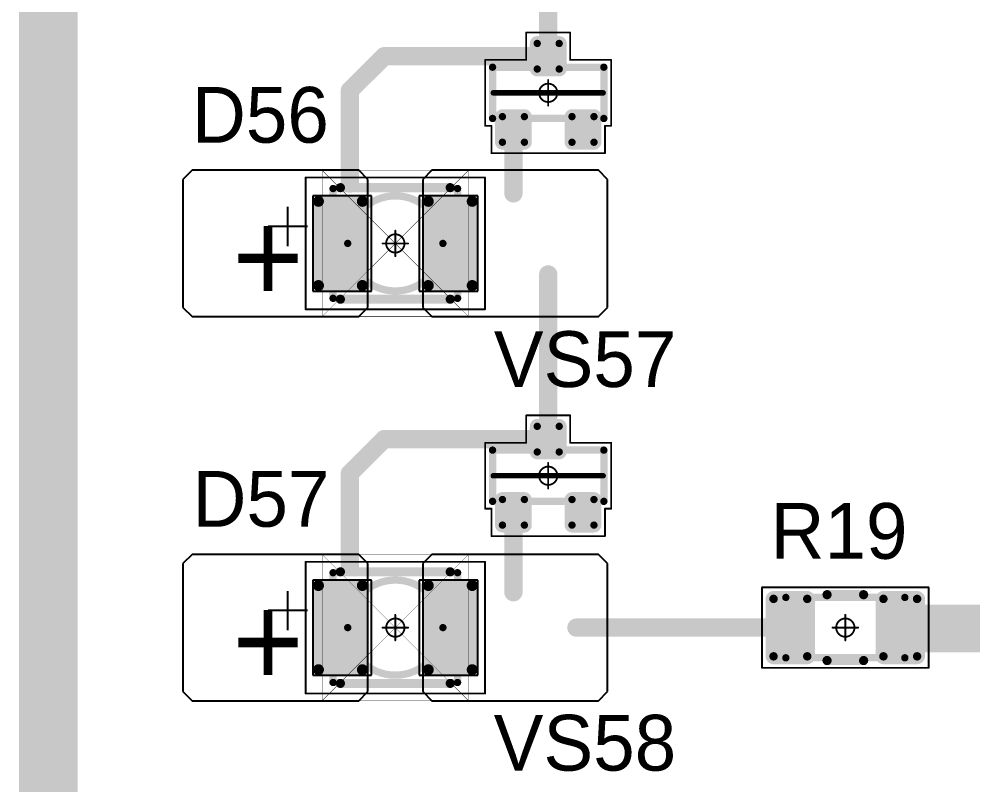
# Model space of a CAD drawing. Header units: millimetres. Extents: x 0 to 775, y 25 to 939.
# Drawn here: x 153.06 to 179.11, y 89.6 to 110.53 of the extents above; entities that cross this region are included whole.
import ezdxf

# ---------------------------------------------------------------- set-up
doc = ezdxf.new("R2010")
doc.units = ezdxf.units.MM
for name, color, linetype in [('Mechanical13', 56, 'Continuous'), ('Mechanical15', 56, 'Continuous'), ('Mechanical9', 56, 'Continuous'), ('TopLayer', 1, 'Continuous'), ('TopOverlay', 2, 'Continuous'), ('TopPaste', 8, 'Continuous'), ('TopSolder', 216, 'Continuous')]:
    doc.layers.add(name, color=color, linetype=linetype)

# ---------------------------------------------------------------- blocks, each defined once
blk = doc.blocks.new('SOT23_12')
at = {"layer": 'Mechanical13', "const_width": 0.2}
for points in [[(-0.7, 1.52), (0.7, 1.52)], [(-0.7, 1.52), (-0.7, -1.52)], [(0.7, 1.52), (0.7, -1.52)], [(-0.7, -1.52), (0.7, -1.52)]]:
    blk.add_lwpolyline(points, dxfattribs=at)
at = {"layer": 'Mechanical13', "const_width": 0.1}
for points in [[(-0.75, 1.52, 1), (-0.65, 1.52, 1)], [(-0.75, 1.52, 1), (-0.65, 1.52, 1)], [(0.65, 1.52, 1), (0.75, 1.52, 1)], [(0.65, 1.52, 1), (0.75, 1.52, 1)], [(-0.75, -1.52, 1), (-0.65, -1.52, 1)], [(-0.75, -1.52, 1), (-0.65, -1.52, 1)], [(0.65, -1.52, 1), (0.75, -1.52, 1)], [(0.65, -1.52, 1), (0.75, -1.52, 1)]]:
    blk.add_lwpolyline(points, format="xyb", close=True, dxfattribs=at)
at = {"layer": 'Mechanical15', "const_width": 0.05}
for points in [[(-1.65, 1.55), (-1.65, -1.55)], [(-1.65, 1.55), (-0.9, 1.55)], [(-0.9, 1.72), (-0.9, 1.55)], [(-0.9, 1.72), (0.9, 1.72)], [(0.9, 1.72), (0.9, 0.6)], [(0.9, 0.6), (1.65, 0.6)], [(1.65, 0.6), (1.65, -0.6)], [(0, 0.35), (0, -0.35)], [(-0.35, 0), (0.35, 0)], [(0.9, -0.6), (1.65, -0.6)], [(0.9, -0.6), (0.9, -1.72)], [(-1.65, -1.55), (-0.9, -1.55)], [(-0.9, -1.55), (-0.9, -1.72)], [(-0.9, -1.72), (0.9, -1.72)]]:
    blk.add_lwpolyline(points, dxfattribs=at)
at = {"layer": 'Mechanical15'}
for points, const_width in [([(-1.662, 1.55, 1), (-1.637, 1.55, 1)], 0.025), ([(-1.662, 1.55, 1), (-1.637, 1.55, 1)], 0.025), ([(-0.913, 1.72, 1), (-0.888, 1.72, 1)], 0.025), ([(-0.913, 1.72, 1), (-0.888, 1.72, 1)], 0.025), ([(-0.913, 1.55, 1), (-0.888, 1.55, 1)], 0.025), ([(-0.913, 1.55, 1), (-0.888, 1.55, 1)], 0.025), ([(0.888, 1.72, 1), (0.913, 1.72, 1)], 0.025), ([(0.888, 1.72, 1), (0.913, 1.72, 1)], 0.025), ([(0.888, 0.6, 1), (0.913, 0.6, 1)], 0.025), ([(0.888, 0.6, 1), (0.913, 0.6, 1)], 0.025), ([(1.637, 0.6, 1), (1.662, 0.6, 1)], 0.025), ([(1.637, 0.6, 1), (1.662, 0.6, 1)], 0.025), ([(0.25, 0, 1), (-0.25, 0, 1)], 0.05), ([(-0.012, 0.35, 1), (0.012, 0.35, 1)], 0.025), ([(-0.362, 0, 1), (-0.337, 0, 1)], 0.025), ([(-0.262, 0, 1), (-0.238, 0, 1)], 0.025), ([(0.238, 0, 1), (0.262, 0, 1)], 0.025), ([(0.337, 0, 1), (0.362, 0, 1)], 0.025), ([(-0.012, -0.35, 1), (0.012, -0.35, 1)], 0.025), ([(0.888, -0.6, 1), (0.913, -0.6, 1)], 0.025), ([(0.888, -0.6, 1), (0.913, -0.6, 1)], 0.025), ([(1.637, -0.6, 1), (1.662, -0.6, 1)], 0.025), ([(1.637, -0.6, 1), (1.662, -0.6, 1)], 0.025), ([(-1.662, -1.55, 1), (-1.637, -1.55, 1)], 0.025), ([(-1.662, -1.55, 1), (-1.637, -1.55, 1)], 0.025), ([(-0.913, -1.55, 1), (-0.888, -1.55, 1)], 0.025), ([(-0.913, -1.55, 1), (-0.888, -1.55, 1)], 0.025), ([(-0.913, -1.72, 1), (-0.888, -1.72, 1)], 0.025), ([(-0.913, -1.72, 1), (-0.888, -1.72, 1)], 0.025), ([(0.888, -1.72, 1), (0.913, -1.72, 1)], 0.025), ([(0.888, -1.72, 1), (0.913, -1.72, 1)], 0.025)]:
    blk.add_lwpolyline(points, format="xyb", close=True, dxfattribs=dict(at, const_width=const_width))
at = {"layer": 'TopLayer', "const_width": 0.1}
for points in [[(-1.4, 1.25, 1), (-1.3, 1.25, 1)], [(-0.7, 1.25, 1), (-0.6, 1.25, 1)], [(-1.4, 0.65, 1), (-1.3, 0.65, 1)], [(-0.7, 0.65, 1), (-0.6, 0.65, 1)], [(0.6, 0.3, 1), (0.7, 0.3, 1)], [(1.3, 0.3, 1), (1.4, 0.3, 1)], [(0.6, -0.3, 1), (0.7, -0.3, 1)], [(1.3, -0.3, 1), (1.4, -0.3, 1)], [(-1.4, -0.65, 1), (-1.3, -0.65, 1)], [(-0.7, -0.65, 1), (-0.6, -0.65, 1)], [(-1.4, -1.25, 1), (-1.3, -1.25, 1)], [(-0.7, -1.25, 1), (-0.6, -1.25, 1)]]:
    blk.add_lwpolyline(points, format="xyb", close=True, dxfattribs=at)
at = {"layer": 'TopLayer'}
for points in [[(-1.35, 1.35), (-1.35, 0.55), (-0.65, 1.35), (-0.65, 0.55)], [(-1.45, 1.25), (-1.45, 0.65), (-0.55, 1.25), (-0.55, 0.65)], [(0.55, 0.3), (0.55, -0.3), (1.45, 0.3), (1.45, -0.3)], [(0.65, 0.4), (0.65, -0.4), (1.35, 0.4), (1.35, -0.4)], [(-1.45, -0.65), (-1.45, -1.25), (-0.55, -0.65), (-0.55, -1.25)], [(-1.35, -0.55), (-1.35, -1.35), (-0.65, -0.55), (-0.65, -1.35)]]:
    blk.add_solid(points, dxfattribs=at)
at = {"layer": 'TopOverlay', "const_width": 0.15}
blk.add_lwpolyline([(0, 1.5), (0, -1.5)], dxfattribs=at)
at = {"layer": 'TopOverlay', "const_width": 0.075}
for points in [[(-0.038, 1.5, 1), (0.038, 1.5, 1)], [(-0.038, -1.5, 1), (0.038, -1.5, 1)]]:
    blk.add_lwpolyline(points, format="xyb", close=True, dxfattribs=at)
at = {"layer": 'TopPaste', "const_width": 0.075}
for points in [[(-1.387, 1.25, 1), (-1.313, 1.25, 1)], [(-0.687, 1.25, 1), (-0.613, 1.25, 1)], [(-1.387, 0.65, 1), (-1.313, 0.65, 1)], [(-0.687, 0.65, 1), (-0.613, 0.65, 1)], [(0.613, 0.3, 1), (0.687, 0.3, 1)], [(1.313, 0.3, 1), (1.387, 0.3, 1)], [(0.613, -0.3, 1), (0.687, -0.3, 1)], [(1.313, -0.3, 1), (1.387, -0.3, 1)], [(-1.387, -0.65, 1), (-1.313, -0.65, 1)], [(-0.687, -0.65, 1), (-0.613, -0.65, 1)], [(-1.387, -1.25, 1), (-1.313, -1.25, 1)], [(-0.687, -1.25, 1), (-0.613, -1.25, 1)]]:
    blk.add_lwpolyline(points, format="xyb", close=True, dxfattribs=at)
at = {"layer": 'TopPaste'}
for points in [[(-1.35, 1.325), (-1.35, 0.575), (-0.65, 1.325), (-0.65, 0.575)], [(-1.425, 1.25), (-1.425, 0.65), (-0.575, 1.25), (-0.575, 0.65)], [(0.575, 0.3), (0.575, -0.3), (1.425, 0.3), (1.425, -0.3)], [(0.65, 0.375), (0.65, -0.375), (1.35, 0.375), (1.35, -0.375)], [(-1.425, -0.65), (-1.425, -1.25), (-0.575, -0.65), (-0.575, -1.25)], [(-1.35, -0.575), (-1.35, -1.325), (-0.65, -0.575), (-0.65, -1.325)]]:
    blk.add_solid(points, dxfattribs=at)
at = {"layer": 'TopSolder', "const_width": 0.202}
for points in [[(-1.451, 1.25, 1), (-1.249, 1.25, 1)], [(-0.751, 1.25, 1), (-0.549, 1.25, 1)], [(-1.451, 0.65, 1), (-1.249, 0.65, 1)], [(-0.751, 0.65, 1), (-0.549, 0.65, 1)], [(0.549, 0.3, 1), (0.751, 0.3, 1)], [(1.249, 0.3, 1), (1.451, 0.3, 1)], [(0.549, -0.3, 1), (0.751, -0.3, 1)], [(1.249, -0.3, 1), (1.451, -0.3, 1)], [(-1.451, -0.65, 1), (-1.249, -0.65, 1)], [(-0.751, -0.65, 1), (-0.549, -0.65, 1)], [(-1.451, -1.25, 1), (-1.249, -1.25, 1)], [(-0.751, -1.25, 1), (-0.549, -1.25, 1)]]:
    blk.add_lwpolyline(points, format="xyb", close=True, dxfattribs=at)
at = {"layer": 'TopSolder'}
for points in [[(-1.35, 1.452), (-1.35, 0.448), (-0.65, 1.452), (-0.65, 0.448)], [(-1.552, 1.25), (-1.552, 0.65), (-0.448, 1.25), (-0.448, 0.65)], [(0.448, 0.3), (0.448, -0.3), (1.552, 0.3), (1.552, -0.3)], [(0.65, 0.502), (0.65, -0.502), (1.35, 0.502), (1.35, -0.502)], [(-1.35, -0.448), (-1.35, -1.452), (-0.65, -0.448), (-0.65, -1.452)], [(-1.552, -0.65), (-1.552, -1.25), (-0.448, -0.65), (-0.448, -1.25)]]:
    blk.add_solid(points, dxfattribs=at)
blk = doc.blocks.new('SOT23_13')
at = {"layer": 'Mechanical13', "const_width": 0.2}
for points in [[(-0.7, 1.52), (0.7, 1.52)], [(-0.7, 1.52), (-0.7, -1.52)], [(0.7, 1.52), (0.7, -1.52)], [(-0.7, -1.52), (0.7, -1.52)]]:
    blk.add_lwpolyline(points, dxfattribs=at)
at = {"layer": 'Mechanical13', "const_width": 0.1}
for points in [[(-0.75, 1.52, 1), (-0.65, 1.52, 1)], [(-0.75, 1.52, 1), (-0.65, 1.52, 1)], [(0.65, 1.52, 1), (0.75, 1.52, 1)], [(0.65, 1.52, 1), (0.75, 1.52, 1)], [(-0.75, -1.52, 1), (-0.65, -1.52, 1)], [(-0.75, -1.52, 1), (-0.65, -1.52, 1)], [(0.65, -1.52, 1), (0.75, -1.52, 1)], [(0.65, -1.52, 1), (0.75, -1.52, 1)]]:
    blk.add_lwpolyline(points, format="xyb", close=True, dxfattribs=at)
at = {"layer": 'Mechanical15', "const_width": 0.05}
for points in [[(-1.65, 1.55), (-1.65, -1.55)], [(-1.65, 1.55), (-0.9, 1.55)], [(-0.9, 1.72), (-0.9, 1.55)], [(-0.9, 1.72), (0.9, 1.72)], [(0.9, 1.72), (0.9, 0.6)], [(0.9, 0.6), (1.65, 0.6)], [(1.65, 0.6), (1.65, -0.6)], [(0, 0.35), (0, -0.35)], [(-0.35, 0), (0.35, 0)], [(0.9, -0.6), (1.65, -0.6)], [(0.9, -0.6), (0.9, -1.72)], [(-1.65, -1.55), (-0.9, -1.55)], [(-0.9, -1.55), (-0.9, -1.72)], [(-0.9, -1.72), (0.9, -1.72)]]:
    blk.add_lwpolyline(points, dxfattribs=at)
at = {"layer": 'Mechanical15'}
for points, const_width in [([(-1.662, 1.55, 1), (-1.637, 1.55, 1)], 0.025), ([(-1.662, 1.55, 1), (-1.637, 1.55, 1)], 0.025), ([(-0.913, 1.72, 1), (-0.888, 1.72, 1)], 0.025), ([(-0.913, 1.72, 1), (-0.888, 1.72, 1)], 0.025), ([(-0.913, 1.55, 1), (-0.888, 1.55, 1)], 0.025), ([(-0.913, 1.55, 1), (-0.888, 1.55, 1)], 0.025), ([(0.888, 1.72, 1), (0.913, 1.72, 1)], 0.025), ([(0.888, 1.72, 1), (0.913, 1.72, 1)], 0.025), ([(0.888, 0.6, 1), (0.913, 0.6, 1)], 0.025), ([(0.888, 0.6, 1), (0.913, 0.6, 1)], 0.025), ([(1.637, 0.6, 1), (1.662, 0.6, 1)], 0.025), ([(1.637, 0.6, 1), (1.662, 0.6, 1)], 0.025), ([(0.25, 0, 1), (-0.25, 0, 1)], 0.05), ([(-0.012, 0.35, 1), (0.012, 0.35, 1)], 0.025), ([(-0.362, 0, 1), (-0.337, 0, 1)], 0.025), ([(-0.262, 0, 1), (-0.238, 0, 1)], 0.025), ([(0.238, 0, 1), (0.262, 0, 1)], 0.025), ([(0.337, 0, 1), (0.362, 0, 1)], 0.025), ([(-0.012, -0.35, 1), (0.012, -0.35, 1)], 0.025), ([(0.888, -0.6, 1), (0.913, -0.6, 1)], 0.025), ([(0.888, -0.6, 1), (0.913, -0.6, 1)], 0.025), ([(1.637, -0.6, 1), (1.662, -0.6, 1)], 0.025), ([(1.637, -0.6, 1), (1.662, -0.6, 1)], 0.025), ([(-1.662, -1.55, 1), (-1.637, -1.55, 1)], 0.025), ([(-1.662, -1.55, 1), (-1.637, -1.55, 1)], 0.025), ([(-0.913, -1.55, 1), (-0.888, -1.55, 1)], 0.025), ([(-0.913, -1.55, 1), (-0.888, -1.55, 1)], 0.025), ([(-0.913, -1.72, 1), (-0.888, -1.72, 1)], 0.025), ([(-0.913, -1.72, 1), (-0.888, -1.72, 1)], 0.025), ([(0.888, -1.72, 1), (0.913, -1.72, 1)], 0.025), ([(0.888, -1.72, 1), (0.913, -1.72, 1)], 0.025)]:
    blk.add_lwpolyline(points, format="xyb", close=True, dxfattribs=dict(at, const_width=const_width))
at = {"layer": 'TopLayer', "const_width": 0.1}
for points in [[(-1.4, 1.25, 1), (-1.3, 1.25, 1)], [(-0.7, 1.25, 1), (-0.6, 1.25, 1)], [(-1.4, 0.65, 1), (-1.3, 0.65, 1)], [(-0.7, 0.65, 1), (-0.6, 0.65, 1)], [(0.6, 0.3, 1), (0.7, 0.3, 1)], [(1.3, 0.3, 1), (1.4, 0.3, 1)], [(0.6, -0.3, 1), (0.7, -0.3, 1)], [(1.3, -0.3, 1), (1.4, -0.3, 1)], [(-1.4, -0.65, 1), (-1.3, -0.65, 1)], [(-0.7, -0.65, 1), (-0.6, -0.65, 1)], [(-1.4, -1.25, 1), (-1.3, -1.25, 1)], [(-0.7, -1.25, 1), (-0.6, -1.25, 1)]]:
    blk.add_lwpolyline(points, format="xyb", close=True, dxfattribs=at)
at = {"layer": 'TopLayer'}
for points in [[(-1.35, 1.35), (-1.35, 0.55), (-0.65, 1.35), (-0.65, 0.55)], [(-1.45, 1.25), (-1.45, 0.65), (-0.55, 1.25), (-0.55, 0.65)], [(0.55, 0.3), (0.55, -0.3), (1.45, 0.3), (1.45, -0.3)], [(0.65, 0.4), (0.65, -0.4), (1.35, 0.4), (1.35, -0.4)], [(-1.45, -0.65), (-1.45, -1.25), (-0.55, -0.65), (-0.55, -1.25)], [(-1.35, -0.55), (-1.35, -1.35), (-0.65, -0.55), (-0.65, -1.35)]]:
    blk.add_solid(points, dxfattribs=at)
at = {"layer": 'TopOverlay', "const_width": 0.15}
blk.add_lwpolyline([(0, 1.5), (0, -1.5)], dxfattribs=at)
at = {"layer": 'TopOverlay', "const_width": 0.075}
for points in [[(-0.038, 1.5, 1), (0.038, 1.5, 1)], [(-0.038, -1.5, 1), (0.038, -1.5, 1)]]:
    blk.add_lwpolyline(points, format="xyb", close=True, dxfattribs=at)
at = {"layer": 'TopPaste', "const_width": 0.075}
for points in [[(-1.387, 1.25, 1), (-1.313, 1.25, 1)], [(-0.687, 1.25, 1), (-0.613, 1.25, 1)], [(-1.387, 0.65, 1), (-1.313, 0.65, 1)], [(-0.687, 0.65, 1), (-0.613, 0.65, 1)], [(0.613, 0.3, 1), (0.687, 0.3, 1)], [(1.313, 0.3, 1), (1.387, 0.3, 1)], [(0.613, -0.3, 1), (0.687, -0.3, 1)], [(1.313, -0.3, 1), (1.387, -0.3, 1)], [(-1.387, -0.65, 1), (-1.313, -0.65, 1)], [(-0.687, -0.65, 1), (-0.613, -0.65, 1)], [(-1.387, -1.25, 1), (-1.313, -1.25, 1)], [(-0.687, -1.25, 1), (-0.613, -1.25, 1)]]:
    blk.add_lwpolyline(points, format="xyb", close=True, dxfattribs=at)
at = {"layer": 'TopPaste'}
for points in [[(-1.35, 1.325), (-1.35, 0.575), (-0.65, 1.325), (-0.65, 0.575)], [(-1.425, 1.25), (-1.425, 0.65), (-0.575, 1.25), (-0.575, 0.65)], [(0.575, 0.3), (0.575, -0.3), (1.425, 0.3), (1.425, -0.3)], [(0.65, 0.375), (0.65, -0.375), (1.35, 0.375), (1.35, -0.375)], [(-1.425, -0.65), (-1.425, -1.25), (-0.575, -0.65), (-0.575, -1.25)], [(-1.35, -0.575), (-1.35, -1.325), (-0.65, -0.575), (-0.65, -1.325)]]:
    blk.add_solid(points, dxfattribs=at)
at = {"layer": 'TopSolder', "const_width": 0.202}
for points in [[(-1.451, 1.25, 1), (-1.249, 1.25, 1)], [(-0.751, 1.25, 1), (-0.549, 1.25, 1)], [(-1.451, 0.65, 1), (-1.249, 0.65, 1)], [(-0.751, 0.65, 1), (-0.549, 0.65, 1)], [(0.549, 0.3, 1), (0.751, 0.3, 1)], [(1.249, 0.3, 1), (1.451, 0.3, 1)], [(0.549, -0.3, 1), (0.751, -0.3, 1)], [(1.249, -0.3, 1), (1.451, -0.3, 1)], [(-1.451, -0.65, 1), (-1.249, -0.65, 1)], [(-0.751, -0.65, 1), (-0.549, -0.65, 1)], [(-1.451, -1.25, 1), (-1.249, -1.25, 1)], [(-0.751, -1.25, 1), (-0.549, -1.25, 1)]]:
    blk.add_lwpolyline(points, format="xyb", close=True, dxfattribs=at)
at = {"layer": 'TopSolder'}
for points in [[(-1.35, 1.452), (-1.35, 0.448), (-0.65, 1.452), (-0.65, 0.448)], [(-1.552, 1.25), (-1.552, 0.65), (-0.448, 1.25), (-0.448, 0.65)], [(0.448, 0.3), (0.448, -0.3), (1.552, 0.3), (1.552, -0.3)], [(0.65, 0.502), (0.65, -0.502), (1.35, 0.502), (1.35, -0.502)], [(-1.35, -0.448), (-1.35, -1.452), (-0.65, -0.448), (-0.65, -1.452)], [(-1.552, -0.65), (-1.552, -1.25), (-0.448, -0.65), (-0.448, -1.25)]]:
    blk.add_solid(points, dxfattribs=at)
blk = doc.blocks.new('RC1206S_75')
at = {"layer": 'Mechanical13', "const_width": 0.2}
for points in [[(-1.625, 0.825), (-1.625, -0.825)], [(1.625, 0.825), (-1.625, 0.825)], [(1.625, 0.825), (1.625, -0.825)], [(1.625, -0.825), (-1.625, -0.825)]]:
    blk.add_lwpolyline(points, dxfattribs=at)
at = {"layer": 'Mechanical13', "const_width": 0.1}
for points in [[(-1.675, 0.825, 1), (-1.575, 0.825, 1)], [(-1.675, 0.825, 1), (-1.575, 0.825, 1)], [(1.575, 0.825, 1), (1.675, 0.825, 1)], [(1.575, 0.825, 1), (1.675, 0.825, 1)], [(-1.675, -0.825, 1), (-1.575, -0.825, 1)], [(-1.675, -0.825, 1), (-1.575, -0.825, 1)], [(1.575, -0.825, 1), (1.675, -0.825, 1)], [(1.575, -0.825, 1), (1.675, -0.825, 1)]]:
    blk.add_lwpolyline(points, format="xyb", close=True, dxfattribs=at)
at = {"layer": 'Mechanical15', "const_width": 0.05}
for points in [[(-2.275, 1.1), (-2.275, -1.1)], [(2.275, 1.1), (-2.275, 1.1)], [(2.275, 1.1), (2.275, -1.1)], [(0, 0.35), (0, -0.35)], [(0.35, 0), (-0.35, 0)], [(2.275, -1.1), (-2.275, -1.1)]]:
    blk.add_lwpolyline(points, dxfattribs=at)
at = {"layer": 'Mechanical15'}
for points, const_width in [([(-2.287, 1.1, 1), (-2.262, 1.1, 1)], 0.025), ([(-2.287, 1.1, 1), (-2.262, 1.1, 1)], 0.025), ([(2.262, 1.1, 1), (2.287, 1.1, 1)], 0.025), ([(2.262, 1.1, 1), (2.287, 1.1, 1)], 0.025), ([(0.25, 0, 1), (-0.25, 0, 1)], 0.05), ([(-0.012, 0.35, 1), (0.012, 0.35, 1)], 0.025), ([(-0.362, 0, 1), (-0.337, 0, 1)], 0.025), ([(-0.262, 0, 1), (-0.238, 0, 1)], 0.025), ([(0.238, 0, 1), (0.262, 0, 1)], 0.025), ([(0.337, 0, 1), (0.362, 0, 1)], 0.025), ([(-0.012, -0.35, 1), (0.012, -0.35, 1)], 0.025), ([(-2.287, -1.1, 1), (-2.262, -1.1, 1)], 0.025), ([(-2.287, -1.1, 1), (-2.262, -1.1, 1)], 0.025), ([(2.262, -1.1, 1), (2.287, -1.1, 1)], 0.025), ([(2.262, -1.1, 1), (2.287, -1.1, 1)], 0.025)]:
    blk.add_lwpolyline(points, format="xyb", close=True, dxfattribs=dict(at, const_width=const_width))
at = {"layer": 'TopLayer', "const_width": 0.115}
for points in [[(-2.018, 0.785, 1), (-1.903, 0.785, 1)], [(-1.098, 0.785, 1), (-0.983, 0.785, 1)], [(0.983, 0.785, 1), (1.098, 0.785, 1)], [(1.903, 0.785, 1), (2.018, 0.785, 1)], [(-2.018, -0.785, 1), (-1.903, -0.785, 1)], [(-1.098, -0.785, 1), (-0.983, -0.785, 1)], [(0.983, -0.785, 1), (1.098, -0.785, 1)], [(1.903, -0.785, 1), (2.018, -0.785, 1)]]:
    blk.add_lwpolyline(points, format="xyb", close=True, dxfattribs=at)
at = {"layer": 'TopLayer'}
for points in [[(-2.075, -0.785), (-0.925, -0.785), (-2.075, 0.785), (-0.925, 0.785)], [(-1.96, -0.9), (-1.04, -0.9), (-1.96, 0.9), (-1.04, 0.9)], [(0.925, -0.785), (2.075, -0.785), (0.925, 0.785), (2.075, 0.785)], [(1.04, -0.9), (1.96, -0.9), (1.04, 0.9), (1.96, 0.9)]]:
    blk.add_solid(points, dxfattribs=at)
at = {"layer": 'TopOverlay', "const_width": 0.25}
for points in [[(0.5, 0.9), (-0.5, 0.9)], [(0.5, -0.9), (-0.5, -0.9)]]:
    blk.add_lwpolyline(points, dxfattribs=at)
at = {"layer": 'TopOverlay', "const_width": 0.125}
for points in [[(-0.562, 0.9, 1), (-0.437, 0.9, 1)], [(0.437, 0.9, 1), (0.562, 0.9, 1)], [(-0.562, -0.9, 1), (-0.437, -0.9, 1)], [(0.437, -0.9, 1), (0.562, -0.9, 1)]]:
    blk.add_lwpolyline(points, format="xyb", close=True, dxfattribs=at)
at = {"layer": 'TopPaste', "const_width": 0.09}
for points in [[(-2.005, 0.785, 1), (-1.915, 0.785, 1)], [(-1.085, 0.785, 1), (-0.995, 0.785, 1)], [(0.995, 0.785, 1), (1.085, 0.785, 1)], [(1.915, 0.785, 1), (2.005, 0.785, 1)], [(-2.005, -0.785, 1), (-1.915, -0.785, 1)], [(-1.085, -0.785, 1), (-0.995, -0.785, 1)], [(0.995, -0.785, 1), (1.085, -0.785, 1)], [(1.915, -0.785, 1), (2.005, -0.785, 1)]]:
    blk.add_lwpolyline(points, format="xyb", close=True, dxfattribs=at)
at = {"layer": 'TopPaste'}
for points in [[(-2.05, -0.785), (-0.95, -0.785), (-2.05, 0.785), (-0.95, 0.785)], [(-1.96, -0.875), (-1.04, -0.875), (-1.96, 0.875), (-1.04, 0.875)], [(0.95, -0.785), (2.05, -0.785), (0.95, 0.785), (2.05, 0.785)], [(1.04, -0.875), (1.96, -0.875), (1.04, 0.875), (1.96, 0.875)]]:
    blk.add_solid(points, dxfattribs=at)
at = {"layer": 'TopSolder', "const_width": 0.215}
for points in [[(-2.068, 0.785, 1), (-1.853, 0.785, 1)], [(-1.148, 0.785, 1), (-0.933, 0.785, 1)], [(0.933, 0.785, 1), (1.148, 0.785, 1)], [(1.853, 0.785, 1), (2.068, 0.785, 1)], [(-2.068, -0.785, 1), (-1.853, -0.785, 1)], [(-1.148, -0.785, 1), (-0.933, -0.785, 1)], [(0.933, -0.785, 1), (1.148, -0.785, 1)], [(1.853, -0.785, 1), (2.068, -0.785, 1)]]:
    blk.add_lwpolyline(points, format="xyb", close=True, dxfattribs=at)
at = {"layer": 'TopSolder'}
for points in [[(-2.175, -0.785), (-0.825, -0.785), (-2.175, 0.785), (-0.825, 0.785)], [(-1.96, -1), (-1.04, -1), (-1.96, 1), (-1.04, 1)], [(0.825, -0.785), (2.175, -0.785), (0.825, 0.785), (2.175, 0.785)], [(1.04, -1), (1.96, -1), (1.04, 1), (1.96, 1)]]:
    blk.add_solid(points, dxfattribs=at)
blk = doc.blocks.new('T66G_105')
at = {"layer": 'Mechanical13'}
for p, q in [((2.936, 0.071), (2.936, -1)), ((2.4, -0.464), (3.471, -0.464))]:
    blk.add_line(p, q, dxfattribs=at)
at = {"layer": 'Mechanical13', "const_width": 0.2}
for points in [[(-1.7, 1.5), (-1.7, -1.5)], [(1.7, 1.5), (-1.7, 1.5)], [(1.7, 1.5), (1.7, -1.5)], [(1.7, -1.5), (-1.7, -1.5)]]:
    blk.add_lwpolyline(points, dxfattribs=at)
at = {"layer": 'Mechanical13'}
for points, const_width in [([(-1.75, 1.5, 1), (-1.65, 1.5, 1)], 0.1), ([(-1.75, 1.5, 1), (-1.65, 1.5, 1)], 0.1), ([(1.65, 1.5, 1), (1.75, 1.5, 1)], 0.1), ([(1.65, 1.5, 1), (1.75, 1.5, 1)], 0.1), ([(1.3, 0, 1), (-1.3, 0, 1)], 0.2), ([(-1.35, 0, 1), (-1.25, 0, 1)], 0.1), ([(1.25, 0, 1), (1.35, 0, 1)], 0.1), ([(-1.75, -1.5, 1), (-1.65, -1.5, 1)], 0.1), ([(-1.75, -1.5, 1), (-1.65, -1.5, 1)], 0.1), ([(1.65, -1.5, 1), (1.75, -1.5, 1)], 0.1), ([(1.65, -1.5, 1), (1.75, -1.5, 1)], 0.1)]:
    blk.add_lwpolyline(points, format="xyb", close=True, dxfattribs=dict(at, const_width=const_width))
at = {"layer": 'Mechanical15', "const_width": 0.05}
for points in [[(2.45, 1.8), (-2.45, 1.8)], [(-2.45, 1.8), (-2.45, -1.8)], [(2.45, 1.8), (2.45, -1.8)], [(0, 0.35), (0, -0.35)], [(0.35, 0), (-0.35, 0)], [(2.45, -1.8), (-2.45, -1.8)]]:
    blk.add_lwpolyline(points, dxfattribs=at)
at = {"layer": 'Mechanical15'}
for points, const_width in [([(-2.462, 1.8, 1), (-2.438, 1.8, 1)], 0.025), ([(-2.462, 1.8, 1), (-2.438, 1.8, 1)], 0.025), ([(2.438, 1.8, 1), (2.462, 1.8, 1)], 0.025), ([(2.438, 1.8, 1), (2.462, 1.8, 1)], 0.025), ([(0.25, 0, 1), (-0.25, 0, 1)], 0.05), ([(-0.012, 0.35, 1), (0.012, 0.35, 1)], 0.025), ([(-0.362, 0, 1), (-0.337, 0, 1)], 0.025), ([(-0.262, 0, 1), (-0.238, 0, 1)], 0.025), ([(0.238, 0, 1), (0.262, 0, 1)], 0.025), ([(0.337, 0, 1), (0.362, 0, 1)], 0.025), ([(-0.012, -0.35, 1), (0.012, -0.35, 1)], 0.025), ([(-2.462, -1.8, 1), (-2.438, -1.8, 1)], 0.025), ([(-2.462, -1.8, 1), (-2.438, -1.8, 1)], 0.025), ([(2.438, -1.8, 1), (2.462, -1.8, 1)], 0.025), ([(2.438, -1.8, 1), (2.462, -1.8, 1)], 0.025)]:
    blk.add_lwpolyline(points, format="xyb", close=True, dxfattribs=dict(at, const_width=const_width))
at = {"layer": 'TopLayer'}
for p, q in [((-5.55, 2), (-5.8, 1.75)), ((-1, 2), (-5.55, 2)), ((-0.75, 1.75), (-1, 2)), ((1, 2), (0.75, 1.75)), ((5.55, 2), (1, 2)), ((5.8, 1.75), (5.55, 2)), ((-5.8, 1.75), (-5.8, -1.75)), ((-0.75, -1.75), (-0.75, 1.75)), ((0.75, 1.75), (0.75, -1.75)), ((5.8, -1.75), (5.8, 1.75)), ((-5.8, -1.75), (-5.55, -2)), ((-1, -2), (-0.75, -1.75)), ((0.75, -1.75), (1, -2)), ((5.55, -2), (5.8, -1.75)), ((-5.55, -2), (-1, -2)), ((1, -2), (5.55, -2))]:
    blk.add_line(p, q, dxfattribs=at)
at = {"layer": 'TopLayer', "const_width": 0.15}
for points in [[(-2.175, 1.15, 1), (-2.025, 1.15, 1)], [(-0.975, 1.15, 1), (-0.825, 1.15, 1)], [(0.825, 1.15, 1), (0.975, 1.15, 1)], [(2.025, 1.15, 1), (2.175, 1.15, 1)], [(-2.175, -1.15, 1), (-2.025, -1.15, 1)], [(-0.975, -1.15, 1), (-0.825, -1.15, 1)], [(0.825, -1.15, 1), (0.975, -1.15, 1)], [(2.025, -1.15, 1), (2.175, -1.15, 1)]]:
    blk.add_lwpolyline(points, format="xyb", close=True, dxfattribs=at)
at = {"layer": 'TopLayer'}
for points in [[(-0.75, 1.15), (-2.25, 1.15), (-0.75, -1.15), (-2.25, -1.15)], [(-0.9, 1.3), (-2.1, 1.3), (-0.9, -1.3), (-2.1, -1.3)], [(2.25, 1.15), (0.75, 1.15), (2.25, -1.15), (0.75, -1.15)], [(2.1, 1.3), (0.9, 1.3), (2.1, -1.3), (0.9, -1.3)]]:
    blk.add_solid(points, dxfattribs=at)
at = {"layer": 'TopOverlay', "const_width": 0.25}
for points in [[(1.5, 1.525), (-1.5, 1.525)], [(1.5, -1.525), (-1.5, -1.525)]]:
    blk.add_lwpolyline(points, dxfattribs=at)
at = {"layer": 'TopOverlay', "const_width": 0.125}
for points in [[(-1.562, 1.525, 1), (-1.438, 1.525, 1)], [(1.438, 1.525, 1), (1.562, 1.525, 1)], [(-1.562, -1.525, 1), (-1.438, -1.525, 1)], [(1.438, -1.525, 1), (1.562, -1.525, 1)]]:
    blk.add_lwpolyline(points, format="xyb", close=True, dxfattribs=at)
at = {"layer": 'TopPaste', "const_width": 0.125}
for points in [[(-2.163, 1.15, 1), (-2.038, 1.15, 1)], [(-0.963, 1.15, 1), (-0.838, 1.15, 1)], [(0.838, 1.15, 1), (0.963, 1.15, 1)], [(2.038, 1.15, 1), (2.163, 1.15, 1)], [(-2.163, -1.15, 1), (-2.038, -1.15, 1)], [(-0.963, -1.15, 1), (-0.838, -1.15, 1)], [(0.838, -1.15, 1), (0.963, -1.15, 1)], [(2.038, -1.15, 1), (2.163, -1.15, 1)]]:
    blk.add_lwpolyline(points, format="xyb", close=True, dxfattribs=at)
at = {"layer": 'TopPaste'}
for points in [[(-0.775, 1.15), (-2.225, 1.15), (-0.775, -1.15), (-2.225, -1.15)], [(-0.9, 1.275), (-2.1, 1.275), (-0.9, -1.275), (-2.1, -1.275)], [(2.225, 1.15), (0.775, 1.15), (2.225, -1.15), (0.775, -1.15)], [(2.1, 1.275), (0.9, 1.275), (2.1, -1.275), (0.9, -1.275)]]:
    blk.add_solid(points, dxfattribs=at)
at = {"layer": 'TopSolder'}
for p, q in [((-2.25, 1.3), (-2.25, -1.3)), ((-0.65, 1.3), (-2.25, 1.3)), ((-0.65, -1.3), (-0.65, 1.3)), ((0.65, 1.3), (0.65, -1.3)), ((2.25, 1.3), (0.65, 1.3)), ((2.25, -1.3), (2.25, 1.3)), ((-2.25, -1.3), (-0.65, -1.3)), ((0.65, -1.3), (2.25, -1.3))]:
    blk.add_line(p, q, dxfattribs=at)
at = {"layer": 'TopOverlay'}
blk.add_text('+', height=2.5, dxfattribs=at).set_placement((2.5, -0.8))
blk = doc.blocks.new('T66G_106')
at = {"layer": 'Mechanical13'}
for p, q in [((2.936, 0.071), (2.936, -1)), ((2.4, -0.464), (3.471, -0.464))]:
    blk.add_line(p, q, dxfattribs=at)
at = {"layer": 'Mechanical13', "const_width": 0.2}
for points in [[(-1.7, 1.5), (-1.7, -1.5)], [(1.7, 1.5), (-1.7, 1.5)], [(1.7, 1.5), (1.7, -1.5)], [(1.7, -1.5), (-1.7, -1.5)]]:
    blk.add_lwpolyline(points, dxfattribs=at)
at = {"layer": 'Mechanical13'}
for points, const_width in [([(-1.75, 1.5, 1), (-1.65, 1.5, 1)], 0.1), ([(-1.75, 1.5, 1), (-1.65, 1.5, 1)], 0.1), ([(1.65, 1.5, 1), (1.75, 1.5, 1)], 0.1), ([(1.65, 1.5, 1), (1.75, 1.5, 1)], 0.1), ([(1.3, 0, 1), (-1.3, 0, 1)], 0.2), ([(-1.35, 0, 1), (-1.25, 0, 1)], 0.1), ([(1.25, 0, 1), (1.35, 0, 1)], 0.1), ([(-1.75, -1.5, 1), (-1.65, -1.5, 1)], 0.1), ([(-1.75, -1.5, 1), (-1.65, -1.5, 1)], 0.1), ([(1.65, -1.5, 1), (1.75, -1.5, 1)], 0.1), ([(1.65, -1.5, 1), (1.75, -1.5, 1)], 0.1)]:
    blk.add_lwpolyline(points, format="xyb", close=True, dxfattribs=dict(at, const_width=const_width))
at = {"layer": 'Mechanical15', "const_width": 0.05}
for points in [[(2.45, 1.8), (-2.45, 1.8)], [(-2.45, 1.8), (-2.45, -1.8)], [(2.45, 1.8), (2.45, -1.8)], [(0, 0.35), (0, -0.35)], [(0.35, 0), (-0.35, 0)], [(2.45, -1.8), (-2.45, -1.8)]]:
    blk.add_lwpolyline(points, dxfattribs=at)
at = {"layer": 'Mechanical15'}
for points, const_width in [([(-2.462, 1.8, 1), (-2.438, 1.8, 1)], 0.025), ([(-2.462, 1.8, 1), (-2.438, 1.8, 1)], 0.025), ([(2.438, 1.8, 1), (2.462, 1.8, 1)], 0.025), ([(2.438, 1.8, 1), (2.462, 1.8, 1)], 0.025), ([(0.25, 0, 1), (-0.25, 0, 1)], 0.05), ([(-0.012, 0.35, 1), (0.012, 0.35, 1)], 0.025), ([(-0.362, 0, 1), (-0.337, 0, 1)], 0.025), ([(-0.262, 0, 1), (-0.238, 0, 1)], 0.025), ([(0.238, 0, 1), (0.262, 0, 1)], 0.025), ([(0.337, 0, 1), (0.362, 0, 1)], 0.025), ([(-0.012, -0.35, 1), (0.012, -0.35, 1)], 0.025), ([(-2.462, -1.8, 1), (-2.438, -1.8, 1)], 0.025), ([(-2.462, -1.8, 1), (-2.438, -1.8, 1)], 0.025), ([(2.438, -1.8, 1), (2.462, -1.8, 1)], 0.025), ([(2.438, -1.8, 1), (2.462, -1.8, 1)], 0.025)]:
    blk.add_lwpolyline(points, format="xyb", close=True, dxfattribs=dict(at, const_width=const_width))
at = {"layer": 'TopLayer'}
for p, q in [((-5.55, 2), (-5.8, 1.75)), ((-1, 2), (-5.55, 2)), ((-0.75, 1.75), (-1, 2)), ((1, 2), (0.75, 1.75)), ((5.55, 2), (1, 2)), ((5.8, 1.75), (5.55, 2)), ((-5.8, 1.75), (-5.8, -1.75)), ((-0.75, -1.75), (-0.75, 1.75)), ((0.75, 1.75), (0.75, -1.75)), ((5.8, -1.75), (5.8, 1.75)), ((-5.8, -1.75), (-5.55, -2)), ((-1, -2), (-0.75, -1.75)), ((0.75, -1.75), (1, -2)), ((5.55, -2), (5.8, -1.75)), ((-5.55, -2), (-1, -2)), ((1, -2), (5.55, -2))]:
    blk.add_line(p, q, dxfattribs=at)
at = {"layer": 'TopLayer', "const_width": 0.15}
for points in [[(-2.175, 1.15, 1), (-2.025, 1.15, 1)], [(-0.975, 1.15, 1), (-0.825, 1.15, 1)], [(0.825, 1.15, 1), (0.975, 1.15, 1)], [(2.025, 1.15, 1), (2.175, 1.15, 1)], [(-2.175, -1.15, 1), (-2.025, -1.15, 1)], [(-0.975, -1.15, 1), (-0.825, -1.15, 1)], [(0.825, -1.15, 1), (0.975, -1.15, 1)], [(2.025, -1.15, 1), (2.175, -1.15, 1)]]:
    blk.add_lwpolyline(points, format="xyb", close=True, dxfattribs=at)
at = {"layer": 'TopLayer'}
for points in [[(-0.75, 1.15), (-2.25, 1.15), (-0.75, -1.15), (-2.25, -1.15)], [(-0.9, 1.3), (-2.1, 1.3), (-0.9, -1.3), (-2.1, -1.3)], [(2.25, 1.15), (0.75, 1.15), (2.25, -1.15), (0.75, -1.15)], [(2.1, 1.3), (0.9, 1.3), (2.1, -1.3), (0.9, -1.3)]]:
    blk.add_solid(points, dxfattribs=at)
at = {"layer": 'TopOverlay', "const_width": 0.25}
for points in [[(1.5, 1.525), (-1.5, 1.525)], [(1.5, -1.525), (-1.5, -1.525)]]:
    blk.add_lwpolyline(points, dxfattribs=at)
at = {"layer": 'TopOverlay', "const_width": 0.125}
for points in [[(-1.562, 1.525, 1), (-1.438, 1.525, 1)], [(1.438, 1.525, 1), (1.562, 1.525, 1)], [(-1.562, -1.525, 1), (-1.438, -1.525, 1)], [(1.438, -1.525, 1), (1.562, -1.525, 1)]]:
    blk.add_lwpolyline(points, format="xyb", close=True, dxfattribs=at)
at = {"layer": 'TopPaste', "const_width": 0.125}
for points in [[(-2.163, 1.15, 1), (-2.038, 1.15, 1)], [(-0.963, 1.15, 1), (-0.838, 1.15, 1)], [(0.838, 1.15, 1), (0.963, 1.15, 1)], [(2.038, 1.15, 1), (2.163, 1.15, 1)], [(-2.163, -1.15, 1), (-2.038, -1.15, 1)], [(-0.963, -1.15, 1), (-0.838, -1.15, 1)], [(0.838, -1.15, 1), (0.963, -1.15, 1)], [(2.038, -1.15, 1), (2.163, -1.15, 1)]]:
    blk.add_lwpolyline(points, format="xyb", close=True, dxfattribs=at)
at = {"layer": 'TopPaste'}
for points in [[(-0.775, 1.15), (-2.225, 1.15), (-0.775, -1.15), (-2.225, -1.15)], [(-0.9, 1.275), (-2.1, 1.275), (-0.9, -1.275), (-2.1, -1.275)], [(2.225, 1.15), (0.775, 1.15), (2.225, -1.15), (0.775, -1.15)], [(2.1, 1.275), (0.9, 1.275), (2.1, -1.275), (0.9, -1.275)]]:
    blk.add_solid(points, dxfattribs=at)
at = {"layer": 'TopSolder'}
for p, q in [((-2.25, 1.3), (-2.25, -1.3)), ((-0.65, 1.3), (-2.25, 1.3)), ((-0.65, -1.3), (-0.65, 1.3)), ((0.65, 1.3), (0.65, -1.3)), ((2.25, 1.3), (0.65, 1.3)), ((2.25, -1.3), (2.25, 1.3)), ((-2.25, -1.3), (-0.65, -1.3)), ((0.65, -1.3), (2.25, -1.3))]:
    blk.add_line(p, q, dxfattribs=at)
at = {"layer": 'TopOverlay'}
blk.add_text('+', height=2.5, dxfattribs=at).set_placement((2.5, -0.8))

msp = doc.modelspace()

# ---------------------------------------------------------------- linework, layer by layer
at = {"layer": 'Mechanical9'}
for points, const_width in [([(161.333, 106.4), (165.333, 106.4)], 0.0127), ([(161.333, 102.4), (161.333, 106.4)], 0.0127), ([(161.333, 102.4), (165.333, 106.4)], 0.01), ([(161.333, 106.4), (165.333, 102.4)], 0.01), ([(165.333, 102.4), (165.333, 106.4)], 0.0127), ([(161.333, 102.4), (165.333, 102.4)], 0.0127), ([(161.333, 95.9), (165.333, 95.9)], 0.0127), ([(161.333, 91.9), (161.333, 95.9)], 0.0127), ([(161.333, 91.9), (165.333, 95.9)], 0.01), ([(161.333, 95.9), (165.333, 91.9)], 0.01), ([(165.333, 91.9), (165.333, 95.9)], 0.0127), ([(161.333, 91.9), (165.333, 91.9)], 0.0127)]:
    msp.add_lwpolyline(points, dxfattribs=dict(at, const_width=const_width))
for points, const_width in [([(161.33, 106.4, 1), (161.336, 106.4, 1)], 0.00635), ([(161.33, 106.4, 1), (161.336, 106.4, 1)], 0.00635), ([(161.33, 106.4, 1), (161.335, 106.4, 1)], 0.005), ([(165.33, 106.4, 1), (165.336, 106.4, 1)], 0.00635), ([(165.33, 106.4, 1), (165.336, 106.4, 1)], 0.00635), ([(165.33, 106.4, 1), (165.335, 106.4, 1)], 0.005), ([(161.33, 102.4, 1), (161.336, 102.4, 1)], 0.00635), ([(161.33, 102.4, 1), (161.336, 102.4, 1)], 0.00635), ([(161.33, 102.4, 1), (161.335, 102.4, 1)], 0.005), ([(165.33, 102.4, 1), (165.336, 102.4, 1)], 0.00635), ([(165.33, 102.4, 1), (165.336, 102.4, 1)], 0.00635), ([(165.33, 102.4, 1), (165.335, 102.4, 1)], 0.005), ([(161.33, 95.9, 1), (161.336, 95.9, 1)], 0.00635), ([(161.33, 95.9, 1), (161.336, 95.9, 1)], 0.00635), ([(161.33, 95.9, 1), (161.335, 95.9, 1)], 0.005), ([(165.33, 95.9, 1), (165.336, 95.9, 1)], 0.00635), ([(165.33, 95.9, 1), (165.336, 95.9, 1)], 0.00635), ([(165.33, 95.9, 1), (165.335, 95.9, 1)], 0.005), ([(161.33, 91.9, 1), (161.336, 91.9, 1)], 0.00635), ([(161.33, 91.9, 1), (161.336, 91.9, 1)], 0.00635), ([(161.33, 91.9, 1), (161.335, 91.9, 1)], 0.005), ([(165.33, 91.9, 1), (165.336, 91.9, 1)], 0.00635), ([(165.33, 91.9, 1), (165.336, 91.9, 1)], 0.00635), ([(165.33, 91.9, 1), (165.335, 91.9, 1)], 0.005)]:
    msp.add_lwpolyline(points, format="xyb", close=True, dxfattribs=dict(at, const_width=const_width))
at = {"layer": 'TopLayer'}
for points, const_width in [([(153.856, 83.5), (153.856, 115.21)], 1.6), ([(167.509, 109.516), (167.509, 114.359)], 0.5), ([(162.092, 108.58), (163.028, 109.516)], 0.5), ([(163.028, 109.516), (167.509, 109.516)], 0.5), ([(162.092, 106.036), (162.092, 108.58)], 0.5), ([(166.559, 105.768), (166.559, 107.516)], 0.5), ([(167.509, 99.051), (167.509, 103.554)], 0.5), ([(162.092, 98.115), (163.028, 99.051)], 0.5), ([(163.028, 99.051), (167.509, 99.051)], 0.5), ([(162.092, 95.57), (162.092, 98.115)], 0.5), ([(166.559, 94.867), (166.559, 97.051)], 0.5), ([(177.349, 93.873), (180.45, 93.873)], 1.3), ([(168.28, 93.9), (174.125, 93.9)], 0.5)]:
    msp.add_lwpolyline(points, dxfattribs=dict(at, const_width=const_width))
for points, const_width in [([(162.903, 109.516, 1), (163.153, 109.516, 1)], 0.25), ([(162.903, 109.516, 1), (163.153, 109.516, 1)], 0.25), ([(167.384, 109.516, 1), (167.634, 109.516, 1)], 0.25), ([(167.384, 109.516, 1), (167.634, 109.516, 1)], 0.25), ([(161.967, 108.58, 1), (162.217, 108.58, 1)], 0.25), ([(161.967, 108.58, 1), (162.217, 108.58, 1)], 0.25), ([(166.434, 107.516, 1), (166.684, 107.516, 1)], 0.25), ([(161.967, 106.036, 1), (162.217, 106.036, 1)], 0.25), ([(166.434, 105.768, 1), (166.684, 105.768, 1)], 0.25), ([(167.384, 103.554, 1), (167.634, 103.554, 1)], 0.25), ([(162.903, 99.051, 1), (163.153, 99.051, 1)], 0.25), ([(162.903, 99.051, 1), (163.153, 99.051, 1)], 0.25), ([(167.384, 99.051, 1), (167.634, 99.051, 1)], 0.25), ([(167.384, 99.051, 1), (167.634, 99.051, 1)], 0.25), ([(161.967, 98.115, 1), (162.217, 98.115, 1)], 0.25), ([(161.967, 98.115, 1), (162.217, 98.115, 1)], 0.25), ([(166.434, 97.051, 1), (166.684, 97.051, 1)], 0.25), ([(161.967, 95.57, 1), (162.217, 95.57, 1)], 0.25), ([(166.434, 94.867, 1), (166.684, 94.867, 1)], 0.25), ([(177.024, 93.873, 1), (177.674, 93.873, 1)], 0.65), ([(168.155, 93.9, 1), (168.405, 93.9, 1)], 0.25), ([(174, 93.9, 1), (174.25, 93.9, 1)], 0.25)]:
    msp.add_lwpolyline(points, format="xyb", close=True, dxfattribs=dict(at, const_width=const_width))

# ---------------------------------------------------------------- block references
for name, p, rotation in [('SOT23_13', (167.509, 108.516), 90), ('T66G_106', (163.333, 104.4), 180), ('SOT23_12', (167.509, 98.051), 90), ('T66G_105', (163.333, 93.9), 180), ('RC1206S_75', (175.625, 93.9), 180)]:
    msp.add_blockref(name, p, dxfattribs=dict(rotation=rotation))

# ---------------------------------------------------------------- texts
at = {"layer": 'TopOverlay'}
for s, p in [('D56', (157.778, 107.153)), ('VS57', (166.023, 100.476)), ('D57', (157.794, 96.658)), ('R19', (173.584, 95.781)), ('VS58', (166.019, 89.992))]:
    msp.add_text(s, height=1.524, dxfattribs=at).set_placement(p)

doc.saveas('drawing.dxf')
